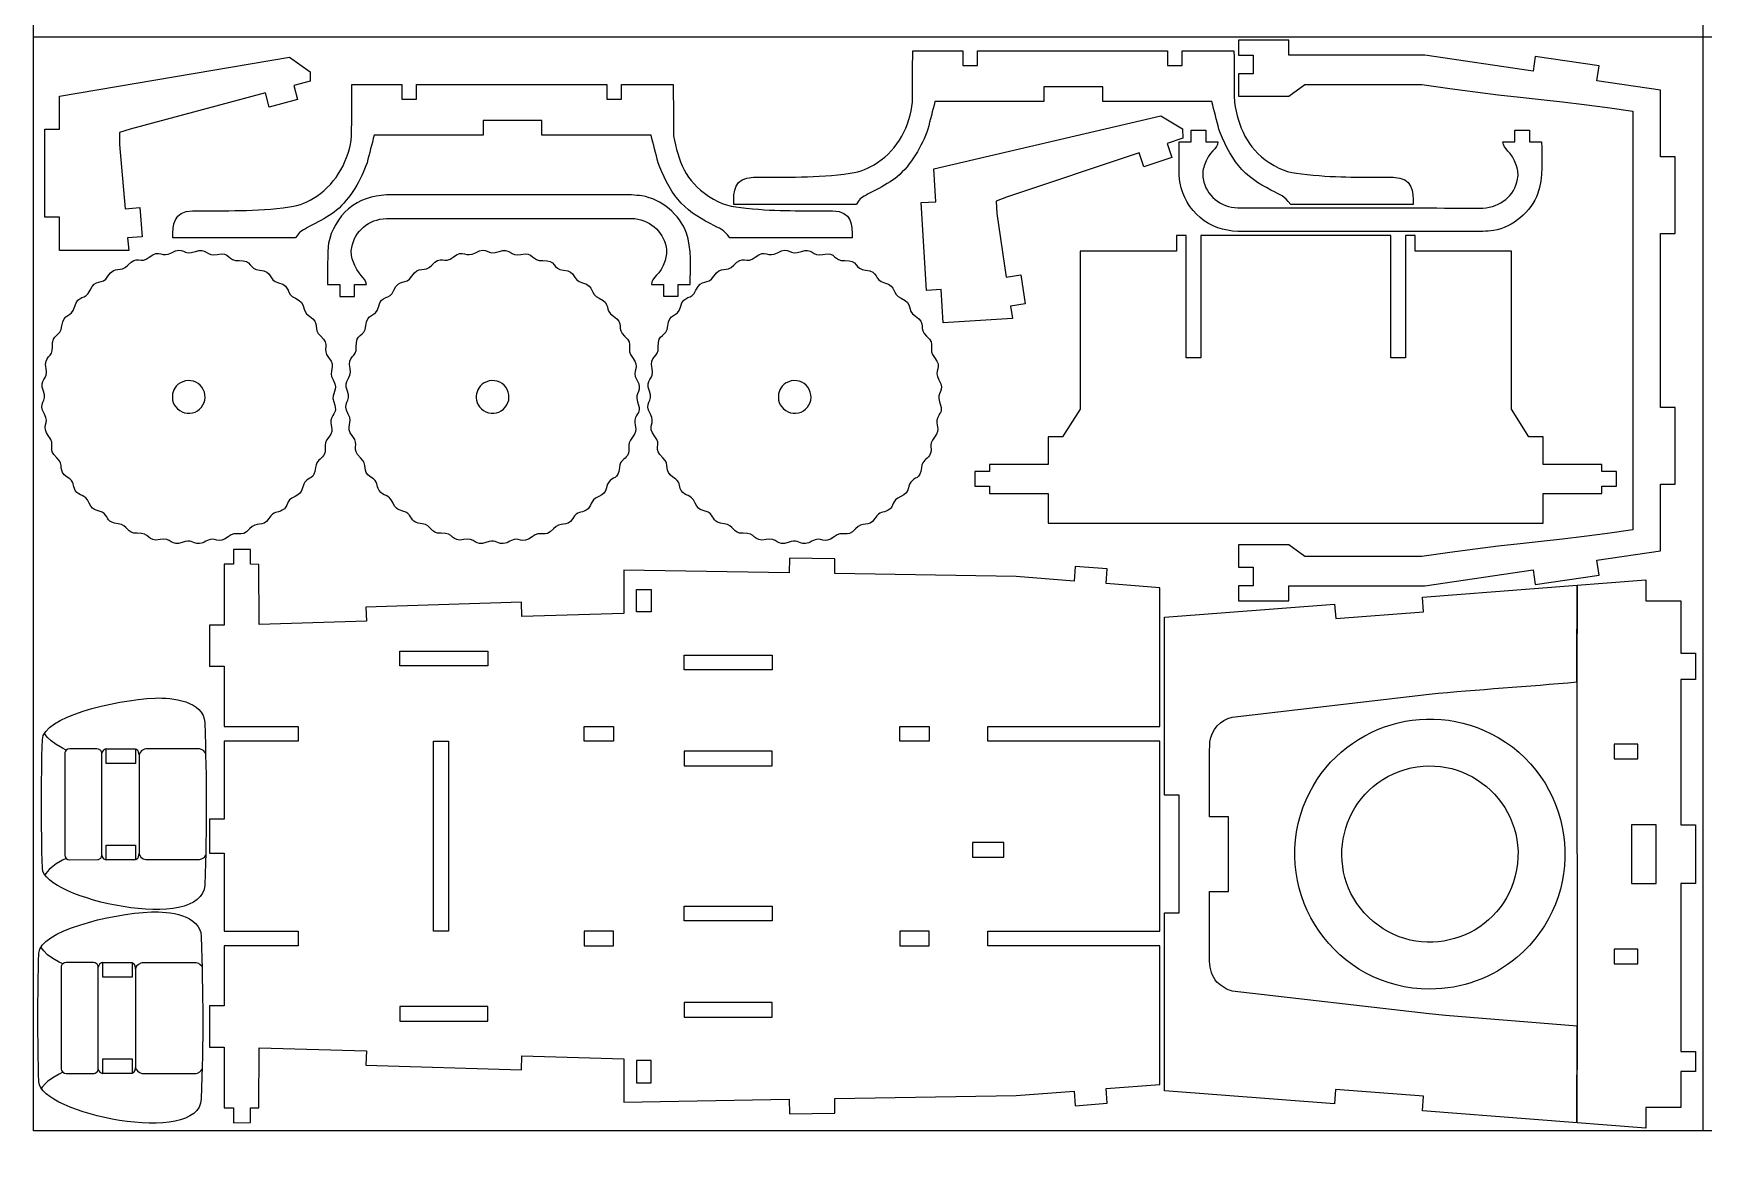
# Model space of a CAD drawing. Extents: x 19 to 601, y 5 to 578.
# Drawn here: x 19.5 to 309.5, y 5.4 to 198.9 of the extents above; entities that cross this region are included whole.
import ezdxf

# ---------------------------------------------------------------- set-up
doc = ezdxf.new("R2010")
doc.units = 0
doc.layers.get('0').update_dxf_attribs({"linetype": 'CONTINUOUS'})

msp = doc.modelspace()

# ---------------------------------------------------------------- linework, layer by layer
at = {"color": 175}
for p, q in [((19.466187, 8.307914), (19.466187, 578.307914)), ((309.466187, 8.307914), (309.466187, 578.307914)), ((19.466187, 198.307914), (599.466187, 198.307914)), ((599.466187, 8.307914), (19.466187, 8.307914))]:
    msp.add_line(p, q, dxfattribs=at)
at = {"color": 3}
for p, q in [((237.501487, 197.713714), (228.768787, 197.715514)), ((228.768787, 197.715514), (228.768787, 195.141914)), ((237.501487, 195.141914), (237.501487, 197.713714)), ((23.991697, 188.025817), (63.945797, 194.754717)), ((63.945797, 194.754717), (67.510897, 192.235617)), ((228.768787, 195.141914), (231.318887, 195.141914)), ((231.318887, 195.141914), (231.318587, 191.858114)), ((260.983687, 195.141914), (237.501487, 195.141914)), ((261.142087, 195.140114), (260.983687, 195.141914)), ((279.911487, 192.335014), (261.142087, 195.140114)), ((280.295787, 194.905914), (279.911487, 192.335014)), ((291.389687, 193.247914), (280.295787, 194.905914)), ((67.510897, 192.235617), (67.510897, 190.641117)), ((231.318587, 191.858114), (228.768787, 191.858214)), ((228.768787, 191.858214), (228.768787, 187.981714)), ((291.005387, 190.677014), (291.389687, 193.247914)), ((59.768597, 188.566517), (36.296397, 182.277317)), ((60.428397, 186.103517), (59.768597, 188.566517)), ((67.510897, 190.641117), (64.694797, 189.886517)), ((64.694797, 189.886517), (65.354597, 187.423517)), ((237.501487, 187.981714), (240.255087, 190.021714)), ((240.255087, 190.021714), (260.603587, 190.021714)), ((260.603587, 190.021714), (265.457587, 189.324914)), ((265.457587, 189.324914), (269.839287, 188.749114)), ((269.839287, 188.749114), (273.867087, 188.262014)), ((302.020987, 189.030714), (291.005387, 190.677014)), ((302.020987, 177.464414), (302.020987, 189.030714)), ((23.991697, 182.272017), (23.991697, 188.025817)), ((65.354597, 187.423517), (60.428397, 186.103517)), ((228.768787, 187.981714), (237.501487, 187.981714)), ((273.867087, 188.262014), (277.659187, 187.831114)), ((277.659187, 187.831114), (281.333987, 187.423914)), ((281.333987, 187.423914), (285.009787, 187.008014)), ((285.009787, 187.008014), (288.804987, 186.550914)), ((288.804987, 186.550914), (292.837987, 186.020214)), ((292.837987, 186.020214), (297.226987, 185.383514)), ((175.830887, 175.413314), (215.292287, 184.599714)), ((215.292287, 184.599714), (219.006287, 182.305914)), ((21.441697, 166.972017), (21.441697, 182.272017)), ((21.441697, 182.272017), (23.991697, 182.272017)), ((34.437497, 181.703217), (34.416097, 179.591817)), ((36.296397, 182.277317), (34.437497, 181.703217)), ((219.104887, 180.714414), (216.340787, 179.787114)), ((219.006287, 182.305914), (219.104887, 180.714414)), ((34.416097, 179.591817), (35.389997, 168.459817)), ((211.505687, 178.165114), (188.467287, 170.436614)), ((212.316487, 175.747614), (211.505687, 178.165114)), ((217.151687, 177.369614), (212.316487, 175.747614)), ((216.340787, 179.787114), (217.151687, 177.369614)), ((304.570987, 177.464414), (302.020987, 177.464414)), ((304.570987, 164.147014), (304.570987, 177.464414)), ((176.186587, 169.670514), (175.830887, 175.413314)), ((35.389997, 168.459817), (37.930397, 168.682117)), ((37.930397, 168.682117), (38.374897, 163.601617)), ((173.641487, 169.512914), (176.186587, 169.670514)), ((174.587487, 154.242214), (173.641487, 169.512914)), ((188.467287, 170.436614), (186.647587, 169.748714)), ((186.647587, 169.748714), (186.756687, 167.640014)), ((23.991697, 166.972017), (21.441697, 166.972017)), ((23.991697, 161.218117), (23.991697, 166.972017)), ((186.756687, 167.640014), (188.416987, 156.589514)), ((38.374897, 163.601617), (35.834497, 163.379317)), ((35.834497, 163.379317), (36.023597, 161.218117)), ((219.638487, 163.818914), (217.969887, 163.818914)), ((217.969887, 163.818914), (217.969887, 161.107714)), ((219.638487, 142.553214), (219.638487, 163.818914)), ((255.210587, 163.818914), (222.188487, 163.818914)), ((222.188487, 163.818914), (222.188487, 142.553214)), ((255.210587, 142.553214), (255.210587, 163.818914)), ((259.429087, 163.818914), (257.760587, 163.818914)), ((257.760587, 163.818914), (257.760587, 142.553214)), ((259.429087, 161.107714), (259.429087, 163.818914)), ((302.020987, 164.147014), (304.570987, 164.147014)), ((302.020987, 133.929014), (302.020987, 164.147014)), ((36.023597, 161.218117), (23.991697, 161.218117)), ((217.969887, 161.107714), (201.236687, 161.107714)), ((201.236687, 161.107714), (201.236887, 133.626014)), ((276.162287, 161.107714), (259.429087, 161.107714)), ((276.162087, 133.626014), (276.162287, 161.107714)), ((188.416987, 156.589514), (190.938687, 156.968514)), ((190.938687, 156.968514), (191.696487, 151.925214)), ((177.132587, 154.399814), (174.587487, 154.242214)), ((177.488387, 148.656914), (177.132587, 154.399814)), ((191.696487, 151.925214), (189.174787, 151.546214)), ((189.174787, 151.546214), (189.497187, 149.400914)), ((189.497187, 149.400914), (177.488387, 148.656914)), ((222.188487, 142.553214), (219.638487, 142.553214)), ((257.760587, 142.553214), (255.210587, 142.553214)), ((201.236887, 133.626014), (198.193687, 128.834614)), ((279.205187, 128.834614), (276.162087, 133.626014)), ((304.570987, 133.929014), (302.020987, 133.929014)), ((304.570987, 120.611614), (304.570987, 133.929014)), ((198.193687, 128.834614), (195.727287, 128.834614)), ((195.727287, 128.834614), (195.727287, 124.043114)), ((281.671687, 128.834614), (279.205187, 128.834614)), ((281.671687, 124.043114), (281.671687, 128.834614)), ((185.527287, 122.801214), (182.977287, 122.801214)), ((182.977287, 122.801214), (182.977287, 120.251214)), ((195.727287, 124.043114), (185.527287, 124.043114)), ((185.527287, 124.043114), (185.527287, 122.801214)), ((291.871687, 124.043114), (281.671687, 124.043114)), ((291.871687, 122.801214), (291.871687, 124.043114)), ((294.421687, 122.801214), (291.871687, 122.801214)), ((294.421687, 120.251214), (294.421687, 122.801214)), ((182.977287, 120.251214), (185.527287, 120.251214)), ((185.527287, 120.251214), (185.527287, 118.993814)), ((185.527287, 118.993814), (195.727287, 118.993814)), ((195.727287, 118.993814), (195.727287, 113.836814)), ((281.671687, 113.836814), (281.671687, 118.993814)), ((281.671687, 118.993814), (291.871687, 118.993814)), ((291.871687, 118.993814), (291.871687, 120.251214)), ((291.871687, 120.251214), (294.421687, 120.251214)), ((302.020987, 109.045314), (302.020987, 120.611614)), ((302.020987, 120.611614), (304.570987, 120.611614)), ((195.727287, 113.836814), (281.671687, 113.836814)), ((277.659187, 110.244914), (273.867087, 109.814014)), ((281.333987, 110.652114), (277.659187, 110.244914)), ((285.009787, 111.068014), (281.333987, 110.652114)), ((288.805087, 111.525114), (285.009787, 111.068014)), ((292.837987, 112.055714), (288.805087, 111.525114)), ((297.226987, 112.692414), (292.837987, 112.055714)), ((57.187387, 109.248114), (54.229487, 109.276414)), ((54.229487, 109.276414), (54.229487, 106.698214)), ((57.162987, 106.698214), (57.187387, 109.248114)), ((150.762987, 107.748614), (150.721387, 105.198914)), ((158.666987, 107.620014), (150.762987, 107.748614)), ((158.625487, 105.070214), (158.666987, 107.620014)), ((237.501487, 110.094314), (228.768787, 110.094314)), ((228.768787, 110.094314), (228.768787, 106.217814)), ((240.255087, 108.054314), (237.501487, 110.094314)), ((260.603587, 108.054314), (240.255087, 108.054314)), ((265.457587, 108.751114), (260.603587, 108.054314)), ((269.839287, 109.326814), (265.457587, 108.751114)), ((273.867087, 109.814014), (269.839287, 109.326814)), ((291.005487, 107.399014), (302.020987, 109.045314)), ((291.389687, 104.828014), (291.005487, 107.399014)), ((52.590887, 106.698214), (52.587687, 96.120614)), ((54.229487, 106.698214), (52.590887, 106.698214)), ((58.630287, 106.684214), (57.162987, 106.698214)), ((58.682687, 96.240414), (58.630287, 106.684214)), ((150.721387, 105.198914), (122.034587, 105.666114)), ((122.034587, 105.666114), (122.034587, 98.159814)), ((190.156987, 104.556914), (158.625487, 105.070214)), ((200.210587, 103.776614), (190.156987, 104.556914)), ((200.407887, 106.318914), (200.210587, 103.776614)), ((205.947287, 105.889014), (200.407887, 106.318914)), ((205.749987, 103.346814), (205.947287, 105.889014)), ((228.768787, 106.217814), (231.318587, 106.217914)), ((231.318587, 106.217914), (231.318887, 102.934114)), ((261.142087, 102.935914), (279.911587, 105.741014)), ((279.911587, 105.741014), (280.295787, 103.170114)), ((280.295787, 103.170114), (291.389687, 104.828014)), ((215.069487, 102.623314), (205.749987, 103.346814)), ((215.069487, 78.529814), (215.069487, 102.623314)), ((231.318887, 102.934114), (228.768787, 102.934114)), ((228.768787, 102.934114), (228.768787, 100.360414)), ((237.501487, 100.362314), (237.501487, 102.934114)), ((237.501487, 102.934114), (260.983687, 102.934114)), ((260.690787, 100.955914), (299.506287, 103.965914)), ((260.983687, 102.934114), (261.142087, 102.935914)), ((299.506287, 103.965914), (299.505287, 100.337414)), ((104.239787, 100.092014), (77.226387, 99.245714)), ((77.226387, 99.245714), (77.314787, 96.804914)), ((104.319587, 97.623114), (104.239787, 100.092014)), ((215.913387, 97.483214), (245.436587, 99.772714)), ((228.768787, 100.360414), (237.501487, 100.362314)), ((245.436587, 99.772714), (245.633787, 97.256414)), ((260.886987, 98.451614), (260.690787, 100.955914)), ((299.505287, 100.337414), (305.552687, 100.337014)), ((305.552687, 100.337014), (305.552087, 91.243514)), ((52.587687, 96.120614), (50.037687, 96.120614)), ((50.037687, 96.120614), (50.037687, 88.980614)), ((77.314787, 96.804914), (58.682687, 96.240414)), ((122.034587, 98.159814), (104.319587, 97.623114)), ((215.905087, 66.589314), (215.913387, 97.483214)), ((245.633787, 97.256414), (260.886987, 98.451614)), ((305.552087, 91.243514), (308.102087, 91.243214)), ((308.102087, 91.243214), (308.101787, 86.653214)), ((50.037687, 88.980614), (52.587687, 88.980614)), ((52.587687, 88.980614), (52.587687, 78.529814)), ((227.666387, 80.152114), (261.845987, 84.124514)), ((287.540887, 86.260514), (287.549587, 26.467114)), ((305.551787, 86.653414), (305.550187, 61.465714)), ((308.101787, 86.653214), (305.551787, 86.653414)), ((52.587687, 78.529814), (65.427087, 78.529814)), ((65.427087, 78.529814), (65.427087, 75.979814)), ((185.215487, 75.979814), (185.215487, 78.529814)), ((185.215487, 78.529814), (215.069487, 78.529814)), ((65.427087, 75.979814), (52.587687, 75.979814)), ((52.587687, 75.979814), (52.587687, 62.427514)), ((215.069487, 75.979814), (185.215487, 75.979814)), ((215.069487, 42.978714), (215.069487, 75.979814)), ((218.455087, 66.588614), (215.905087, 66.589314)), ((218.453887, 46.153914), (218.455087, 66.588614)), ((52.587687, 62.427514), (50.037687, 62.427514)), ((50.037687, 62.427514), (50.037687, 56.531014)), ((226.991087, 62.832214), (223.735887, 62.831714)), ((226.992987, 49.878014), (226.991087, 62.832214)), ((305.550187, 61.465714), (308.100187, 61.465514)), ((308.100187, 61.465514), (308.099587, 51.265714)), ((50.037687, 56.531014), (52.587687, 56.531014)), ((52.587687, 56.531014), (52.587687, 42.978714)), ((223.737687, 49.877614), (226.992987, 49.878014)), ((223.739387, 37.694614), (223.737687, 49.877614)), ((305.549587, 51.265914), (305.547787, 22.088014)), ((308.099587, 51.265714), (305.549587, 51.265914)), ((215.903887, 46.153514), (218.453887, 46.153914)), ((215.908187, 15.259814), (215.903887, 46.153514)), ((52.587687, 42.978714), (65.427087, 42.978714)), ((65.427087, 42.978714), (65.427087, 40.428714)), ((185.215487, 40.428714), (185.215487, 42.978714)), ((185.215487, 42.978714), (215.069487, 42.978714)), ((65.427087, 40.428714), (52.587687, 40.428714)), ((52.587687, 40.428714), (52.587687, 29.977914)), ((215.069487, 40.428714), (185.215487, 40.428714)), ((215.069487, 16.335514), (215.069487, 40.428714)), ((261.853987, 28.596014), (227.673287, 32.558514)), ((52.587687, 29.977914), (50.037687, 29.977914)), ((50.037687, 29.977914), (50.037687, 22.838014)), ((264.709087, 28.322114), (261.853987, 28.596014)), ((287.549587, 26.467114), (264.709087, 28.322114)), ((287.532487, 9.695914), (287.549587, 26.467114)), ((50.037687, 22.838014), (52.587687, 22.838014)), ((52.587687, 22.838014), (52.590887, 12.260314)), ((58.630287, 12.274414), (58.682687, 22.718114)), ((58.682687, 22.718114), (77.314787, 22.153614)), ((77.314787, 22.153614), (77.226387, 19.712914)), ((104.239787, 18.866514), (104.319587, 21.335514)), ((104.319587, 21.335514), (122.034587, 20.798814)), ((122.034587, 20.798814), (122.034587, 13.292614)), ((305.547787, 22.088014), (308.097787, 22.087914)), ((308.097787, 22.087914), (308.097587, 18.584414)), ((77.226387, 19.712914), (104.239787, 18.866514)), ((305.547587, 18.584714), (305.547187, 12.324714)), ((308.097587, 18.584414), (305.547587, 18.584714)), ((190.156987, 14.401914), (200.210587, 15.182214)), ((200.210587, 15.182214), (200.407887, 12.640014)), ((205.749987, 15.612114), (215.069487, 16.335514)), ((205.947287, 13.069814), (205.749987, 15.612114)), ((245.431187, 12.966414), (215.908187, 15.259814)), ((245.628687, 15.482714), (245.431187, 12.966414)), ((260.881687, 14.285714), (245.628687, 15.482714)), ((52.590887, 12.260314), (54.229487, 12.260314)), ((54.229487, 12.260314), (54.229487, 9.682114)), ((57.162987, 12.260314), (58.630287, 12.274414)), ((57.187387, 9.710414), (57.162987, 12.260314)), ((122.034587, 13.292614), (150.721387, 13.759714)), ((150.721387, 13.759714), (150.762987, 11.210114)), ((158.625487, 13.888414), (190.156987, 14.401914)), ((158.666987, 11.338814), (158.625487, 13.888414)), ((200.407887, 12.640014), (205.947287, 13.069814)), ((260.685187, 11.781414), (260.881687, 14.285714)), ((299.500287, 8.766414), (260.685187, 11.781414)), ((305.547187, 12.324714), (299.499787, 12.325114)), ((299.499787, 12.325114), (299.500287, 8.766414)), ((54.229487, 9.682114), (57.187387, 9.710414)), ((150.762987, 11.210114), (158.666987, 11.338814))]:
    msp.add_line(p, q, dxfattribs=at)
at = {"color": 7}
for p, q in [((124.215087, 98.449814), (124.215087, 102.326314)), ((124.215087, 102.326314), (126.764687, 102.326314)), ((126.764687, 102.326314), (126.764687, 98.449814)), ((126.764687, 98.449814), (124.215087, 98.449814)), ((83.102087, 89.068314), (83.102087, 91.618314)), ((83.102087, 91.618314), (98.401987, 91.618314)), ((98.401987, 91.618314), (98.401987, 89.068314)), ((132.462887, 88.379014), (132.462887, 90.929014)), ((132.462887, 90.929014), (147.762887, 90.929014)), ((147.762887, 90.929014), (147.762887, 88.379014)), ((98.401987, 89.068314), (83.102087, 89.068314)), ((147.762887, 88.379014), (132.462887, 88.379014)), ((115.121287, 75.979814), (115.121287, 78.529814)), ((115.121287, 78.529814), (120.221287, 78.529814)), ((120.221287, 78.529814), (120.221287, 75.979814)), ((169.915587, 78.529814), (175.015487, 78.529814)), ((169.915587, 75.979814), (169.915587, 78.529814)), ((175.015487, 78.529814), (175.015487, 75.979814)), ((88.976887, 42.971214), (88.976887, 75.987314)), ((88.976887, 75.987314), (91.526887, 75.987314)), ((91.526887, 75.987314), (91.526887, 42.971214)), ((120.221287, 75.979814), (115.121287, 75.979814)), ((175.015487, 75.979814), (169.915587, 75.979814)), ((294.003887, 75.426814), (294.003687, 72.876414)), ((298.083687, 75.426614), (294.003887, 75.426814)), ((298.083487, 72.876314), (298.083687, 75.426614)), ((36.937587, 74.637714), (37.223587, 74.637714)), ((37.223587, 74.637714), (37.223587, 72.087714)), ((147.762887, 74.221114), (132.462887, 74.221114)), ((132.462887, 74.221114), (132.462887, 71.671114)), ((147.762887, 71.671114), (147.762887, 74.221114)), ((294.003687, 72.876414), (298.083487, 72.876314)), ((132.462887, 71.671114), (147.762887, 71.671114)), ((297.003887, 61.466214), (297.003287, 51.266414)), ((301.318987, 61.466014), (297.003887, 61.466214)), ((301.318387, 51.266214), (301.318987, 61.466014)), ((188.012487, 58.371014), (182.555487, 58.371014)), ((182.555487, 58.371014), (182.555487, 55.821114)), ((188.012487, 55.821114), (188.012487, 58.371014)), ((37.223587, 55.379814), (32.123587, 55.379814)), ((37.223587, 57.929814), (37.223587, 55.379814)), ((182.555487, 55.821114), (188.012487, 55.821114)), ((297.003287, 51.266414), (301.318387, 51.266214)), ((132.462887, 44.737414), (132.462887, 47.287414)), ((132.462887, 47.287414), (147.762887, 47.287414)), ((147.762887, 47.287414), (147.762887, 44.737414)), ((147.762887, 44.737414), (132.462887, 44.737414)), ((91.526887, 42.971214), (88.976887, 42.971214)), ((120.221287, 42.978714), (115.121287, 42.978714)), ((115.121287, 42.978714), (115.121287, 40.428714)), ((120.221287, 40.428714), (120.221287, 42.978714)), ((175.015487, 42.978714), (169.915587, 42.978714)), ((169.915587, 42.978714), (169.915587, 40.428714)), ((175.015487, 40.428714), (175.015487, 42.978714)), ((115.121287, 40.428714), (120.221287, 40.428714)), ((169.915587, 40.428714), (175.015487, 40.428714)), ((294.003887, 39.847314), (294.003687, 37.296914)), ((298.083687, 39.847114), (294.003887, 39.847314)), ((298.083487, 37.296814), (298.083687, 39.847114)), ((36.325387, 37.500114), (36.611387, 37.500114)), ((36.611387, 37.500114), (36.611387, 34.950114)), ((294.003687, 37.296914), (298.083487, 37.296814)), ((83.102087, 29.890314), (83.102087, 27.340314)), ((98.401987, 29.890314), (83.102087, 29.890314)), ((98.401987, 27.340314), (98.401987, 29.890314)), ((147.762887, 30.579614), (132.462887, 30.579614)), ((132.462887, 30.579614), (132.462887, 28.029614)), ((147.762887, 28.029614), (147.762887, 30.579614)), ((83.102087, 27.340314), (98.401987, 27.340314)), ((132.462887, 28.029614), (147.762887, 28.029614)), ((36.611387, 20.792214), (36.611387, 18.242214)), ((126.764687, 20.510114), (124.215087, 20.510114)), ((124.215087, 20.510114), (124.215087, 16.633614)), ((126.764687, 16.633614), (126.764687, 20.510114)), ((36.611387, 18.242214), (31.511387, 18.242214)), ((124.215087, 16.633614), (126.764687, 16.633614))]:
    msp.add_line(p, q, dxfattribs=at)
at = {"color": 1}
for p, q in [((287.549687, 103.031714), (287.532387, 86.260514)), ((21.862687, 76.678614), (21.453587, 77.256014)), ((22.543287, 76.020414), (21.862687, 76.678614)), ((23.438087, 75.375214), (22.543287, 76.020414)), ((24.547087, 74.742914), (23.438087, 75.375214)), ((25.181787, 74.431714), (24.547087, 74.742914)), ((24.922087, 74.009414), (24.908187, 56.145214)), ((25.025687, 74.257814), (24.922087, 74.009414)), ((25.181787, 74.431714), (25.025687, 74.257814)), ((25.467387, 74.589614), (25.181787, 74.431714)), ((25.765887, 74.637714), (25.467387, 74.589614)), ((30.493887, 74.637714), (25.765887, 74.637714)), ((30.792387, 74.589614), (30.493887, 74.637714)), ((31.149287, 74.364714), (30.792387, 74.589614)), ((31.337787, 74.009414), (31.149287, 74.364714)), ((31.351687, 73.872314), (31.337787, 74.009414)), ((31.365587, 74.009414), (31.351687, 73.872314)), ((31.351687, 56.145214), (31.351687, 73.872314)), ((31.554087, 74.364714), (31.365587, 74.009414)), ((31.910987, 74.589614), (31.554087, 74.364714)), ((32.123587, 74.637714), (31.910987, 74.589614)), ((37.592887, 74.364714), (37.236087, 74.589614)), ((37.741387, 74.138614), (37.592887, 74.364714)), ((37.818487, 73.585514), (37.741387, 74.138614)), ((37.992187, 74.001514), (37.818487, 73.585514)), ((37.818487, 73.585514), (37.818487, 56.431914)), ((38.307687, 74.335314), (37.992187, 74.001514)), ((38.731887, 74.557214), (38.307687, 74.335314)), ((38.974487, 74.616914), (38.731887, 74.557214)), ((48.329787, 74.616914), (38.974487, 74.616914)), ((48.795987, 74.462014), (48.329787, 74.616914)), ((48.996587, 74.335314), (48.795987, 74.462014)), ((49.312087, 74.001514), (48.996587, 74.335314)), ((49.418687, 73.802014), (49.312087, 74.001514)), ((24.547087, 55.274514), (23.438087, 54.642214)), ((25.181787, 55.585814), (24.547087, 55.274514)), ((24.908187, 56.145214), (24.962087, 55.878814)), ((24.962087, 55.878814), (25.181787, 55.585814)), ((25.181787, 55.585814), (25.467387, 55.427814)), ((25.467387, 55.427814), (25.765887, 55.379814)), ((25.765887, 55.379814), (30.647587, 55.392114)), ((30.647587, 55.392114), (30.792387, 55.427814)), ((30.792387, 55.427814), (31.149287, 55.652714)), ((31.149287, 55.652714), (31.297787, 55.878814)), ((31.297787, 55.878814), (31.351687, 56.145214)), ((31.351687, 56.145214), (31.405587, 55.878814)), ((31.405587, 55.878814), (31.657587, 55.560314)), ((31.657587, 55.560314), (32.123587, 55.379814)), ((37.236087, 55.427814), (37.592887, 55.652714)), ((37.592887, 55.652714), (37.741387, 55.878814)), ((37.741387, 55.878814), (37.818487, 56.431914)), ((37.818487, 56.431914), (37.885487, 56.215514)), ((37.885487, 56.215514), (38.134187, 55.836914)), ((38.134187, 55.836914), (38.508287, 55.555414)), ((38.508287, 55.555414), (38.974487, 55.400514)), ((38.974487, 55.400514), (48.329787, 55.400514)), ((48.329787, 55.400514), (48.572387, 55.460314)), ((48.572387, 55.460314), (48.996587, 55.682214)), ((48.996587, 55.682214), (49.169987, 55.836914)), ((49.169987, 55.836914), (49.418687, 56.215514)), ((21.602687, 53.004814), (21.490387, 52.821514)), ((22.176187, 53.669514), (21.602687, 53.004814)), ((22.543287, 53.997014), (22.176187, 53.669514)), ((23.438087, 54.642214), (22.543287, 53.997014)), ((21.250487, 39.541014), (20.841387, 40.118414)), ((21.931087, 38.882814), (21.250487, 39.541014)), ((22.825887, 38.237614), (21.931087, 38.882814)), ((23.934887, 37.605314), (22.825887, 38.237614)), ((24.569587, 37.294114), (23.934887, 37.605314)), ((24.309887, 36.871814), (24.295987, 19.007614)), ((24.413487, 37.120214), (24.309887, 36.871814)), ((24.569587, 37.294114), (24.413487, 37.120214)), ((24.855187, 37.452014), (24.569587, 37.294114)), ((25.153687, 37.500114), (24.855187, 37.452014)), ((29.881687, 37.500114), (25.153687, 37.500114)), ((30.180187, 37.452014), (29.881687, 37.500114)), ((30.537087, 37.227114), (30.180187, 37.452014)), ((30.725587, 36.871814), (30.537087, 37.227114)), ((30.739487, 36.734714), (30.725587, 36.871814)), ((30.753387, 36.871814), (30.739487, 36.734714)), ((30.739487, 19.007614), (30.739487, 36.734714)), ((30.941887, 37.227114), (30.753387, 36.871814)), ((31.298787, 37.452014), (30.941887, 37.227114)), ((31.511387, 37.500114), (31.298787, 37.452014)), ((36.980687, 37.227114), (36.623887, 37.452014)), ((37.129187, 37.001014), (36.980687, 37.227114)), ((37.206287, 36.447914), (37.129187, 37.001014)), ((37.379987, 36.863914), (37.206287, 36.447914)), ((37.206287, 36.447914), (37.206287, 19.294314)), ((37.695487, 37.197714), (37.379987, 36.863914)), ((38.119687, 37.419614), (37.695487, 37.197714)), ((38.362287, 37.479314), (38.119687, 37.419614)), ((47.717587, 37.479314), (38.362287, 37.479314)), ((48.183787, 37.324414), (47.717587, 37.479314)), ((48.384387, 37.197714), (48.183787, 37.324414)), ((48.699887, 36.863914), (48.384387, 37.197714)), ((48.806487, 36.664414), (48.699887, 36.863914)), ((22.825887, 17.504614), (21.931087, 16.859414)), ((23.934887, 18.136914), (22.825887, 17.504614)), ((24.569587, 18.448214), (23.934887, 18.136914)), ((24.295987, 19.007614), (24.349887, 18.741214)), ((24.349887, 18.741214), (24.569587, 18.448214)), ((24.569587, 18.448214), (24.855187, 18.290214)), ((24.855187, 18.290214), (25.153687, 18.242214)), ((25.153687, 18.242214), (30.035387, 18.254514)), ((30.035387, 18.254514), (30.180187, 18.290214)), ((30.180187, 18.290214), (30.537087, 18.515114)), ((30.537087, 18.515114), (30.685587, 18.741214)), ((30.685587, 18.741214), (30.739487, 19.007614)), ((30.739487, 19.007614), (30.793387, 18.741214)), ((30.793387, 18.741214), (31.045387, 18.422714)), ((31.045387, 18.422714), (31.511387, 18.242214)), ((36.623887, 18.290214), (36.980687, 18.515114)), ((36.980687, 18.515114), (37.129187, 18.741214)), ((37.129187, 18.741214), (37.206287, 19.294314)), ((37.206287, 19.294314), (37.273287, 19.077914)), ((37.273287, 19.077914), (37.521987, 18.699314)), ((37.521987, 18.699314), (37.896087, 18.417814)), ((37.896087, 18.417814), (38.362287, 18.262914)), ((38.362287, 18.262914), (47.717587, 18.262914)), ((47.717587, 18.262914), (47.960187, 18.322714)), ((47.960187, 18.322714), (48.384387, 18.544614)), ((48.384387, 18.544614), (48.557787, 18.699314)), ((48.557787, 18.699314), (48.806487, 19.077914)), ((20.990487, 15.867214), (20.878187, 15.683914)), ((21.563987, 16.531914), (20.990487, 15.867214)), ((21.931087, 16.859414), (21.563987, 16.531914))]:
    msp.add_line(p, q, dxfattribs=at)
at = {"color": 3}
for points in [[(172.118287, 186.969614), (172.138587, 189.944414), (172.158887, 192.919214), (172.179187, 195.894014)], [(172.179187, 195.894014), (175.071287, 195.894014), (177.963387, 195.894014), (180.855487, 195.894014)], [(180.855487, 195.894014), (180.855487, 195.044014), (180.855487, 194.194014), (180.855487, 193.344014)], [(183.405487, 193.344014), (183.405487, 194.194014), (183.405487, 195.044014), (183.405487, 195.894014)], [(183.405487, 195.894014), (194.415287, 195.894014), (205.425187, 195.894014), (216.434987, 195.894014)], [(216.434987, 195.894014), (216.434987, 195.044014), (216.434987, 194.194014), (216.434987, 193.344014)], [(218.984987, 193.344014), (218.984987, 194.194014), (218.984987, 195.044014), (218.984987, 195.894014)], [(218.984987, 195.894014), (221.980587, 195.894014), (224.976087, 195.894014), (227.971687, 195.894014)], [(227.971687, 195.894014), (227.991987, 192.919214), (228.012287, 189.944414), (228.032587, 186.969614)], [(180.855487, 193.344014), (181.705487, 193.344014), (182.555487, 193.344014), (183.405487, 193.344014)], [(216.434987, 193.344014), (217.284987, 193.344014), (218.134987, 193.344014), (218.984987, 193.344014)], [(74.730787, 181.133614), (74.751087, 184.108414), (74.771387, 187.083214), (74.791687, 190.058014)], [(74.791687, 190.058014), (77.683787, 190.058014), (80.575887, 190.058014), (83.467987, 190.058014)], [(83.467987, 190.058014), (83.467987, 189.208014), (83.467987, 188.358014), (83.467987, 187.508014)], [(86.017987, 187.508014), (86.017987, 188.358014), (86.017987, 189.208014), (86.017987, 190.058014)], [(86.017987, 190.058014), (97.027787, 190.058014), (108.037687, 190.058014), (119.047487, 190.058014)], [(119.047487, 190.058014), (119.047487, 189.208014), (119.047487, 188.358014), (119.047487, 187.508014)], [(121.597487, 187.508014), (121.597487, 188.358014), (121.597487, 189.208014), (121.597487, 190.058014)], [(121.597487, 190.058014), (124.593087, 190.058014), (127.588587, 190.058014), (130.584187, 190.058014)], [(130.584187, 190.058014), (130.604487, 187.083214), (130.624787, 184.108414), (130.645087, 181.133614)], [(205.175487, 189.614214), (201.775487, 189.614214), (198.375487, 189.614214), (194.975487, 189.614214)], [(194.975487, 189.614214), (194.975487, 188.764214), (194.975487, 187.914214), (194.975487, 187.064214)], [(205.175487, 187.064214), (205.175487, 187.914214), (205.175487, 188.764214), (205.175487, 189.614214)], [(83.467987, 187.508014), (84.317987, 187.508014), (85.167987, 187.508014), (86.017987, 187.508014)], [(119.047487, 187.508014), (119.897487, 187.508014), (120.747487, 187.508014), (121.597487, 187.508014)], [(166.065287, 176.474314), (169.546487, 178.797614), (171.757587, 182.883914), (172.118287, 186.969614)], [(176.029287, 187.064214), (175.618887, 185.468914), (175.208487, 183.873614), (174.798087, 182.278314)], [(194.975487, 187.064214), (188.660087, 187.064214), (182.344687, 187.064214), (176.029287, 187.064214)], [(224.121587, 187.064214), (217.806187, 187.064214), (211.490887, 187.064214), (205.175487, 187.064214)], [(225.352787, 182.278314), (224.942587, 183.873614), (224.531987, 185.468914), (224.121587, 187.064214)], [(228.032587, 186.969614), (228.777187, 182.613714), (230.175387, 179.083914), (234.085787, 176.474314)], [(107.787987, 183.778214), (104.387987, 183.778214), (100.987987, 183.778214), (97.587987, 183.778214)], [(97.587987, 183.778214), (97.587987, 182.928214), (97.587987, 182.078214), (97.587987, 181.228214)], [(107.787987, 181.228214), (107.787987, 182.078214), (107.787987, 182.928214), (107.787987, 183.778214)], [(297.226987, 185.383514), (297.226987, 161.153114), (297.226987, 136.922814), (297.226987, 112.692414)], [(68.677787, 170.638314), (72.158987, 172.961614), (74.370087, 177.047914), (74.730787, 181.133614)], [(78.641787, 181.228214), (78.231387, 179.632914), (77.820987, 178.037614), (77.410587, 176.442314)], [(97.587987, 181.228214), (91.272587, 181.228214), (84.957187, 181.228214), (78.641787, 181.228214)], [(126.734087, 181.228214), (120.418687, 181.228214), (114.103387, 181.228214), (107.787987, 181.228214)], [(127.965287, 176.442314), (127.555087, 178.037614), (127.144487, 179.632914), (126.734087, 181.228214)], [(130.645087, 181.133614), (131.389687, 176.777714), (132.787887, 173.247914), (136.698287, 170.638314)], [(174.798087, 182.278314), (173.798087, 179.363914), (171.884387, 176.043314), (169.484887, 174.021114)], [(218.601148, 172.891909), (218.351748, 174.267309), (218.438248, 178.576509), (218.438848, 180.083009)], [(218.438848, 180.083009), (219.143148, 180.082709), (219.847448, 180.082409), (220.551848, 180.082109)], [(220.551848, 180.082109), (220.552148, 180.762109), (220.552348, 181.442109), (220.552648, 182.122109)], [(220.552648, 182.122109), (221.402648, 182.121809), (222.252648, 182.121509), (223.102648, 182.121309)], [(225.163048, 180.080409), (225.165448, 178.777009), (223.608448, 178.543809), (222.800548, 175.901409)], [(223.102648, 182.121309), (223.102348, 181.441209), (223.102148, 180.761109), (223.101848, 180.081109)], [(223.101848, 180.081109), (223.788948, 180.080909), (224.475948, 180.080709), (225.163048, 180.080409)], [(228.743687, 175.946514), (227.435487, 177.536214), (226.015687, 180.346814), (225.352787, 182.278314)], [(277.039848, 175.880909), (276.232948, 178.527609), (274.683048, 178.748809), (274.680548, 180.061609)], [(274.680548, 180.061609), (275.367648, 180.061409), (276.054848, 180.061009), (276.741948, 180.060809)], [(276.741948, 180.060809), (276.742148, 180.740909), (276.742448, 181.420809), (276.742648, 182.100809)], [(276.742648, 182.100809), (277.592648, 182.100509), (278.442648, 182.100209), (279.292648, 182.099809)], [(279.292648, 182.099809), (279.292448, 181.419809), (279.292148, 180.739909), (279.291848, 180.060009)], [(279.291848, 180.060009), (279.996248, 180.059609), (280.700548, 180.059309), (281.404848, 180.059109)], [(281.404848, 180.059109), (281.403848, 177.489509), (281.681448, 173.610909), (280.760648, 171.145909)], [(77.410587, 176.442314), (76.410587, 173.527914), (74.496887, 170.207314), (72.097387, 168.185114)], [(131.356187, 170.110514), (130.047987, 171.700214), (128.628187, 174.510814), (127.965287, 176.442314)], [(144.509787, 173.917614), (150.245987, 174.014014), (155.393687, 173.740514), (161.339487, 174.625314)], [(161.339487, 174.625314), (163.173387, 174.898214), (164.469187, 175.409114), (166.065287, 176.474314)], [(222.800548, 175.901409), (222.547148, 175.072409), (222.459448, 174.481809), (222.615748, 173.623609)], [(234.371987, 171.702414), (232.279287, 172.790314), (230.260187, 174.104114), (228.743687, 175.946514)], [(234.085787, 176.474314), (236.472687, 174.881314), (237.935887, 174.687614), (240.659487, 174.395714)], [(240.659487, 174.395714), (246.518287, 173.767714), (250.119587, 174.010414), (255.641087, 173.917614)], [(277.223048, 173.602909), (277.379848, 174.460809), (277.292648, 175.051909), (277.039848, 175.880909)], [(141.080787, 169.211814), (141.080787, 171.463414), (141.090787, 173.860114), (144.509787, 173.917614)], [(169.484887, 174.021114), (167.552087, 172.392214), (163.756887, 170.828314), (163.049287, 170.161514)], [(222.071748, 166.924309), (220.361548, 168.368209), (219.000448, 170.690109), (218.601148, 172.891909)], [(222.615748, 173.623609), (223.141048, 170.737909), (225.583948, 168.734509), (228.634648, 168.595309)], [(237.815587, 169.211814), (236.637487, 170.778914), (236.278387, 170.711314), (234.371987, 171.702414)], [(255.641087, 173.917614), (259.060087, 173.860114), (259.070087, 171.463414), (259.070087, 169.211814)], [(271.200648, 168.579109), (274.251348, 168.716209), (276.695848, 170.717809), (277.223048, 173.602909)], [(280.760648, 171.145909), (279.540148, 167.878309), (276.461148, 165.286509), (273.026348, 164.663509)], [(47.122287, 168.081614), (52.858487, 168.178014), (58.006187, 167.904514), (63.951987, 168.789314)], [(63.951987, 168.789314), (65.785887, 169.062214), (67.081687, 169.573114), (68.677787, 170.638314)], [(74.203322, 168.433889), (72.493122, 166.989989), (71.132022, 164.668089), (70.732722, 162.466289)], [(80.764522, 170.842889), (78.332422, 170.732289), (76.088722, 170.025689), (74.203322, 168.433889)], [(123.330622, 170.859089), (109.141922, 170.853689), (94.953222, 170.848289), (80.764522, 170.842889)], [(125.157922, 170.694689), (124.548822, 170.749489), (123.939722, 170.804289), (123.330622, 170.859089)], [(132.892222, 164.212289), (131.671722, 167.479889), (128.592722, 170.071689), (125.157922, 170.694689)], [(136.984487, 165.866414), (134.891787, 166.954314), (132.872687, 168.268114), (131.356187, 170.110514)], [(136.698287, 170.638314), (139.085187, 169.045314), (140.548387, 168.851614), (143.271987, 168.559714)], [(162.347087, 169.208214), (155.258187, 169.209414), (148.169487, 169.210614), (141.080787, 169.211814)], [(143.271987, 168.559714), (149.130787, 167.931714), (152.732087, 168.174414), (158.253587, 168.081614)], [(163.049287, 170.161514), (162.815387, 169.843714), (162.580987, 169.526014), (162.347087, 169.208214)], [(228.634648, 168.595309), (242.823248, 168.589909), (257.011948, 168.584509), (271.200648, 168.579109)], [(259.070087, 169.211814), (251.985187, 169.211814), (244.900387, 169.211814), (237.815587, 169.211814)], [(43.693287, 163.375814), (43.693287, 165.627414), (43.703287, 168.024114), (47.122287, 168.081614)], [(72.097387, 168.185114), (70.164587, 166.556214), (66.369387, 164.992314), (65.661787, 164.325514)], [(74.747322, 161.734589), (75.272622, 164.620289), (77.715522, 166.623689), (80.766222, 166.762889)], [(80.766222, 166.762889), (94.954822, 166.768289), (109.143522, 166.773689), (123.332222, 166.779089)], [(123.332222, 166.779089), (126.382922, 166.641989), (128.827422, 164.640389), (129.354622, 161.755289)], [(140.428087, 163.375814), (139.249987, 164.942914), (138.890887, 164.875314), (136.984487, 165.866414)], [(158.253587, 168.081614), (161.672587, 168.024114), (161.682587, 165.627414), (161.682587, 163.375814)], [(228.632948, 164.515309), (226.200848, 164.625909), (223.957148, 165.332509), (222.071748, 166.924309)], [(64.959587, 163.372214), (57.870687, 163.373414), (50.781987, 163.374614), (43.693287, 163.375814)], [(65.661787, 164.325514), (65.427887, 164.007714), (65.193487, 163.690014), (64.959587, 163.372214)], [(70.732722, 162.466289), (70.483322, 161.090889), (70.569822, 156.781689), (70.570422, 155.275189)], [(133.536422, 155.299089), (133.535422, 157.868689), (133.813022, 161.747289), (132.892222, 164.212289)], [(161.682587, 163.375814), (154.597687, 163.375814), (147.512887, 163.375814), (140.428087, 163.375814)], [(271.199048, 164.499109), (257.010348, 164.504509), (242.821648, 164.509909), (228.632948, 164.515309)], [(273.026348, 164.663509), (272.417248, 164.608709), (271.808148, 164.553909), (271.199048, 164.499109)], [(35.874887, 158.676414), (37.429587, 160.456914), (38.070287, 158.778914), (39.589587, 160.047814)], [(39.589587, 160.047814), (41.402887, 161.562314), (41.775087, 159.806014), (43.472187, 160.820614)], [(43.472187, 160.820614), (45.592387, 162.088214), (45.412687, 160.140614), (47.617287, 161.050414)], [(47.617287, 161.050414), (49.405687, 161.788514), (49.562387, 160.101714), (51.360887, 160.512414)], [(51.360887, 160.512414), (53.666287, 161.038914), (53.196587, 159.305014), (55.172487, 159.438514)], [(55.172487, 159.438514), (57.529787, 159.597814), (56.797787, 157.958414), (58.768087, 157.781514)], [(74.932122, 159.456789), (74.678722, 160.285789), (74.591022, 160.876389), (74.747322, 161.734589)], [(88.639887, 158.676414), (90.194587, 160.456914), (90.835287, 158.778914), (92.354487, 160.047814)], [(92.354487, 160.047814), (94.167787, 161.562314), (94.540087, 159.806014), (96.237087, 160.820614)], [(96.237087, 160.820614), (98.357387, 162.088214), (98.177587, 160.140614), (100.382287, 161.050414)], [(100.382287, 161.050414), (102.170587, 161.788514), (102.327287, 160.101714), (104.125787, 160.512414)], [(104.125787, 160.512414), (106.431287, 161.038914), (105.961587, 159.305014), (107.937487, 159.438514)], [(107.937487, 159.438514), (110.294787, 159.597814), (109.562787, 157.958414), (111.533087, 157.781514)], [(129.354622, 161.755289), (129.511422, 160.897389), (129.424222, 160.306289), (129.171422, 159.477289)], [(141.100887, 158.676414), (142.655587, 160.456914), (143.296287, 158.778914), (144.815487, 160.047814)], [(144.815487, 160.047814), (146.628787, 161.562314), (147.001087, 159.806014), (148.698087, 160.820614)], [(148.698087, 160.820614), (150.818287, 162.088214), (150.638587, 160.140614), (152.843187, 161.050414)], [(152.843187, 161.050414), (154.631587, 161.788514), (154.788287, 160.101714), (156.586787, 160.512414)], [(156.586787, 160.512414), (158.892187, 161.038914), (158.422487, 159.305014), (160.398387, 159.438514)], [(160.398387, 159.438514), (162.755687, 159.597814), (162.023687, 157.958414), (163.993987, 157.781514)], [(29.311787, 154.289414), (30.239387, 156.461714), (31.369587, 155.066614), (32.420587, 156.740814)], [(32.420587, 156.740814), (33.676987, 158.742514), (34.573887, 157.186514), (35.874887, 158.676414)], [(58.768087, 157.781514), (61.122187, 157.570114), (60.142987, 156.064614), (62.060487, 155.582514)], [(77.294622, 155.277789), (77.297022, 156.581189), (75.740022, 156.814389), (74.932122, 159.456789)], [(82.076787, 154.289414), (83.004287, 156.461714), (84.134587, 155.066614), (85.185487, 156.740814)], [(85.185487, 156.740814), (86.441987, 158.742514), (87.338887, 157.186514), (88.639887, 158.676414)], [(111.533087, 157.781514), (113.887187, 157.570114), (112.907987, 156.064614), (114.825387, 155.582514)], [(129.171422, 159.477289), (128.364522, 156.830589), (126.814622, 156.609389), (126.812122, 155.296589)], [(134.537787, 154.289414), (135.465287, 156.461714), (136.595587, 155.066614), (137.646487, 156.740814)], [(137.646487, 156.740814), (138.902987, 158.742514), (139.799887, 157.186514), (141.100887, 158.676414)], [(163.993987, 157.781514), (166.348087, 157.570114), (165.368887, 156.064614), (167.286387, 155.582514)], [(26.624687, 151.381314), (27.201587, 153.673214), (28.534887, 152.469914), (29.311787, 154.289414)], [(62.060487, 155.582514), (64.351987, 155.006314), (63.149887, 153.672014), (64.968187, 152.895514)], [(70.570422, 155.275189), (71.274722, 155.275489), (71.979022, 155.275789), (72.683422, 155.276089)], [(72.683422, 155.276089), (72.683722, 154.596089), (72.683922, 153.916089), (72.684222, 153.236089)], [(75.233422, 155.277089), (75.920522, 155.277289), (76.607522, 155.277489), (77.294622, 155.277789)], [(75.234222, 153.236889), (75.233922, 153.916989), (75.233722, 154.597089), (75.233422, 155.277089)], [(79.389687, 151.381314), (79.966587, 153.673214), (81.299887, 152.469914), (82.076787, 154.289414)], [(114.825387, 155.582514), (117.116987, 155.006314), (115.914787, 153.672014), (117.733187, 152.895514)], [(126.812122, 155.296589), (127.499222, 155.296789), (128.186422, 155.297189), (128.873522, 155.297389)], [(128.873522, 155.297389), (128.873722, 154.617289), (128.874022, 153.937389), (128.874222, 153.257389)], [(131.423422, 155.298189), (132.127822, 155.298589), (132.832122, 155.298889), (133.536422, 155.299089)], [(131.424222, 153.258389), (131.424022, 153.938389), (131.423722, 154.618289), (131.423422, 155.298189)], [(131.850687, 151.381314), (132.427587, 153.673214), (133.760887, 152.469914), (134.537787, 154.289414)], [(167.286387, 155.582514), (169.577887, 155.006314), (168.375687, 153.672014), (170.194187, 152.895514)], [(24.425587, 148.088814), (24.636887, 150.442314), (26.141687, 149.462514), (26.624687, 151.381314)], [(64.968187, 152.895514), (67.142687, 151.967014), (65.744487, 150.839314), (67.420587, 149.786614)], [(72.684222, 153.236089), (73.534222, 153.236389), (74.384222, 153.236689), (75.234222, 153.236889)], [(77.190587, 148.088814), (77.401887, 150.442314), (78.906687, 149.462514), (79.389687, 151.381314)], [(117.733187, 152.895514), (119.907687, 151.967014), (118.509487, 150.839314), (120.185587, 149.786614)], [(128.874222, 153.257389), (129.724222, 153.257689), (130.574222, 153.257989), (131.424222, 153.258389)], [(129.651587, 148.088814), (129.862887, 150.442314), (131.367687, 149.462514), (131.850687, 151.381314)], [(170.194187, 152.895514), (172.368587, 151.967014), (170.970387, 150.839314), (172.646487, 149.786614)], [(22.768587, 144.492714), (22.609287, 146.851214), (24.248587, 146.117614), (24.425587, 148.088814)], [(67.420587, 149.786614), (69.422187, 148.529514), (67.865187, 147.634614), (69.356087, 146.332314)], [(75.533587, 144.492714), (75.374287, 146.851214), (77.013587, 146.117614), (77.190587, 148.088814)], [(120.185587, 149.786614), (122.186987, 148.529514), (120.630087, 147.634614), (122.121087, 146.332314)], [(127.994587, 144.492714), (127.835287, 146.851214), (129.474587, 146.117614), (129.651587, 148.088814)], [(172.646487, 149.786614), (174.648087, 148.529514), (173.091087, 147.634614), (174.581987, 146.332314)], [(69.356087, 146.332314), (71.135887, 144.777614), (69.458987, 144.136114), (70.726887, 142.618014)], [(122.121087, 146.332314), (123.900887, 144.777614), (122.223987, 144.136114), (123.491887, 142.618014)], [(174.581987, 146.332314), (176.361787, 144.777614), (174.684787, 144.136114), (175.952687, 142.618014)], [(21.694687, 140.681614), (21.167787, 142.985314), (22.901987, 142.518014), (22.768587, 144.492714)], [(70.726887, 142.618014), (72.242387, 140.803414), (70.484987, 140.434314), (71.500487, 138.734314)], [(74.459687, 140.681614), (73.932787, 142.985314), (75.666987, 142.518014), (75.533587, 144.492714)], [(123.491887, 142.618014), (125.007387, 140.803414), (123.249987, 140.434314), (124.265487, 138.734314)], [(126.920687, 140.681614), (126.393787, 142.985314), (128.127987, 142.518014), (127.994587, 144.492714)], [(175.952687, 142.618014), (177.468287, 140.803414), (175.710887, 140.434314), (176.726387, 138.734314)], [(21.229987, 136.749614), (20.349487, 138.941814), (22.135487, 138.754114), (21.694687, 140.681614)], [(73.994987, 136.749614), (73.114487, 138.941814), (74.900487, 138.754114), (74.459687, 140.681614)], [(126.455987, 136.749614), (125.575487, 138.941814), (127.361487, 138.754114), (126.920687, 140.681614)], [(21.386387, 132.792914), (20.173487, 134.822214), (21.967287, 134.913714), (21.229987, 136.749614)], [(71.500487, 138.734314), (72.688187, 136.746114), (70.983087, 136.584514), (71.614387, 134.900714)], [(74.151387, 132.792914), (72.938487, 134.822214), (74.732287, 134.913714), (73.994987, 136.749614)], [(124.265487, 138.734314), (125.453087, 136.746114), (123.748087, 136.584514), (124.379187, 134.900714)], [(126.612387, 132.792914), (125.399487, 134.822214), (127.193287, 134.913714), (126.455987, 136.749614)], [(176.726387, 138.734314), (177.913987, 136.746114), (176.209087, 136.584514), (176.840287, 134.900714)], [(71.614387, 134.900714), (72.247887, 133.210614), (71.760187, 133.243214), (71.288987, 132.182514)], [(124.379187, 134.900714), (125.012887, 133.210614), (124.525087, 133.243214), (124.053987, 132.182514)], [(176.840287, 134.900714), (177.473787, 133.210614), (176.986087, 133.243214), (176.514787, 132.182514)], [(22.159387, 128.910114), (20.644587, 130.723714), (22.401187, 131.095114), (21.386387, 132.792914)], [(71.288987, 132.182514), (70.676487, 130.803614), (72.006287, 130.265414), (70.745887, 128.749714)], [(74.924387, 128.910114), (73.409587, 130.723714), (75.166187, 131.095114), (74.151387, 132.792914)], [(124.053987, 132.182514), (123.441487, 130.803614), (124.771287, 130.265414), (123.510887, 128.749714)], [(127.385387, 128.910114), (125.870587, 130.723714), (127.627187, 131.095114), (126.612387, 132.792914)], [(176.514787, 132.182514), (175.902387, 130.803614), (177.232187, 130.265414), (175.971787, 128.749714)], [(23.530587, 125.195814), (21.750287, 126.750314), (23.428187, 127.391114), (22.159387, 128.910114)], [(70.745887, 128.749714), (69.479887, 127.227314), (70.613487, 126.805914), (69.859687, 125.589914)], [(76.295587, 125.195814), (74.515287, 126.750314), (76.193087, 127.391114), (74.924387, 128.910114)], [(123.510887, 128.749714), (122.244687, 127.227314), (123.378487, 126.805914), (122.624687, 125.589914)], [(128.756587, 125.195814), (126.976287, 126.750314), (128.654087, 127.391114), (127.385387, 128.910114)], [(175.971787, 128.749714), (174.705787, 127.227314), (175.839387, 126.805914), (175.085587, 125.589914)], [(25.313287, 121.835114), (23.623587, 122.896814), (24.931987, 123.972214), (23.530587, 125.195814)], [(69.859687, 125.589914), (69.381587, 124.818614), (68.623087, 124.831014), (68.476687, 123.529814)], [(78.078287, 121.835114), (76.388587, 122.896814), (77.696987, 123.972214), (76.295587, 125.195814)], [(122.624687, 125.589914), (122.146487, 124.818614), (121.387887, 124.831014), (121.241487, 123.529814)], [(130.539287, 121.835114), (128.849587, 122.896814), (130.157987, 123.972214), (128.756587, 125.195814)], [(175.085587, 125.589914), (174.607387, 124.818614), (173.848987, 124.831014), (173.702587, 123.529814)], [(26.747287, 119.519014), (26.182287, 120.452214), (26.761287, 120.925314), (25.313287, 121.835114)], [(68.476687, 123.529814), (68.230787, 121.344814), (67.327087, 121.949114), (66.610587, 120.940314)], [(79.512287, 119.519014), (78.947187, 120.452214), (79.526287, 120.925314), (78.078287, 121.835114)], [(121.241487, 123.529814), (120.995787, 121.344814), (120.092087, 121.949114), (119.375587, 120.940314)], [(131.973287, 119.519014), (131.408187, 120.452214), (131.987287, 120.925314), (130.539287, 121.835114)], [(173.702587, 123.529814), (173.456687, 121.344814), (172.552987, 121.949114), (171.836487, 120.940314)], [(29.160387, 117.294514), (28.378187, 119.114514), (27.488987, 118.294214), (26.747287, 119.519014)], [(66.610587, 120.940314), (65.974487, 120.044714), (66.483287, 119.155614), (64.912787, 118.481214)], [(81.925387, 117.294514), (81.143187, 119.114514), (80.253987, 118.294214), (79.512287, 119.519014)], [(119.375587, 120.940314), (118.739487, 120.044714), (119.248287, 119.155614), (117.677787, 118.481214)], [(134.386387, 117.294514), (133.604187, 119.114514), (132.714987, 118.294214), (131.973287, 119.519014)], [(171.836487, 120.940314), (171.200387, 120.044714), (171.709187, 119.155614), (170.138587, 118.481214)], [(31.746787, 115.496114), (30.825687, 116.288414), (29.871987, 115.639014), (29.160387, 117.294514)], [(62.688387, 116.067914), (61.754887, 115.502714), (61.282887, 116.082614), (60.372187, 114.634014)], [(64.912787, 118.481214), (63.094087, 117.700214), (63.912087, 116.808814), (62.688387, 116.067914)], [(84.511687, 115.496114), (83.590687, 116.288414), (82.636887, 115.639014), (81.925387, 117.294514)], [(115.453387, 116.067914), (114.519787, 115.502714), (114.047887, 116.082614), (113.137187, 114.634014)], [(117.677787, 118.481214), (115.859087, 117.700214), (116.677087, 116.808814), (115.453387, 116.067914)], [(136.972687, 115.496114), (136.051687, 116.288414), (135.097887, 115.639014), (134.386387, 117.294514)], [(167.914287, 116.067914), (166.980687, 115.502714), (166.508687, 116.082614), (165.598087, 114.634014)], [(170.138587, 118.481214), (168.319887, 117.700214), (169.137987, 116.808814), (167.914287, 116.067914)], [(34.209287, 113.730714), (32.143687, 113.963214), (32.595287, 114.766114), (31.746787, 115.496114)], [(37.512787, 112.077914), (35.605087, 111.931114), (35.948787, 113.534914), (34.209287, 113.730714)], [(60.372187, 114.634014), (59.309987, 112.944314), (58.235287, 114.252914), (57.011687, 112.851414)], [(86.974287, 113.730714), (84.908687, 113.963214), (85.360387, 114.766114), (84.511687, 115.496114)], [(90.277787, 112.077914), (88.370087, 111.931114), (88.713787, 113.534914), (86.974287, 113.730714)], [(113.137187, 114.634014), (112.074987, 112.944314), (111.000287, 114.252914), (109.776587, 112.851414)], [(139.435287, 113.730714), (137.369687, 113.963214), (137.821287, 114.766114), (136.972687, 115.496114)], [(142.738787, 112.077914), (140.831087, 111.931114), (141.174787, 113.534914), (139.435287, 113.730714)], [(165.598087, 114.634014), (164.535887, 112.944314), (163.461087, 114.252914), (162.237587, 112.851414)], [(41.472987, 110.996414), (39.200487, 110.490114), (39.801087, 112.254014), (37.512787, 112.077914)], [(45.292087, 110.482214), (43.403887, 109.724814), (43.443187, 111.435314), (41.472987, 110.996414)], [(48.307187, 110.279414), (46.889987, 110.287014), (46.958087, 111.150514), (45.292087, 110.482214)], [(49.413987, 110.707014), (48.959687, 110.435414), (48.847787, 110.351514), (48.307187, 110.279414)], [(53.297087, 111.480114), (51.482387, 109.965014), (51.112487, 111.722314), (49.413987, 110.707014)], [(57.011687, 112.851414), (55.457487, 111.071214), (54.816487, 112.748614), (53.297087, 111.480114)], [(94.237987, 110.996414), (91.965487, 110.490114), (92.565987, 112.254014), (90.277787, 112.077914)], [(98.057087, 110.482214), (96.168787, 109.724814), (96.208087, 111.435314), (94.237987, 110.996414)], [(101.072187, 110.279414), (99.654887, 110.287014), (99.723087, 111.150514), (98.057087, 110.482214)], [(102.178987, 110.707014), (101.724687, 110.435414), (101.612687, 110.351514), (101.072187, 110.279414)], [(106.062087, 111.480114), (104.247287, 109.965014), (103.877487, 111.722314), (102.178987, 110.707014)], [(109.776587, 112.851414), (108.222487, 111.071214), (107.581487, 112.748614), (106.062087, 111.480114)], [(146.698887, 110.996414), (144.426487, 110.490114), (145.026987, 112.254014), (142.738787, 112.077914)], [(150.517987, 110.482214), (148.629787, 109.724814), (148.669087, 111.435314), (146.698887, 110.996414)], [(153.533087, 110.279414), (152.115887, 110.287014), (152.184087, 111.150514), (150.517987, 110.482214)], [(154.639787, 110.707014), (154.185587, 110.435414), (154.073687, 110.351514), (153.533087, 110.279414)], [(158.522987, 111.480114), (156.708287, 109.965014), (156.338387, 111.722314), (154.639787, 110.707014)], [(162.237587, 112.851414), (160.683287, 111.071214), (160.042387, 112.748614), (158.522987, 111.480114)], [(261.845987, 84.124514), (270.396587, 84.981514), (278.982887, 85.479214), (287.540887, 86.260514)], [(21.024487, 76.256714), (21.134187, 80.086014), (33.297987, 83.142514), (40.587087, 83.456614)], [(40.587087, 83.456614), (43.504587, 83.582214), (49.090487, 82.944414), (49.212287, 79.189014)], [(49.212287, 79.189014), (49.552187, 68.708614), (49.627687, 61.521614), (49.212287, 50.974214)], [(223.804987, 75.869114), (224.107787, 77.962714), (225.581187, 79.664814), (227.666387, 80.152114)], [(21.024487, 53.906514), (20.810987, 61.353514), (20.810987, 68.809714), (21.024487, 76.256714)], [(223.735887, 62.831714), (223.735587, 64.723014), (223.651387, 74.807114), (223.804987, 75.869114)], [(49.212287, 50.974214), (48.878987, 42.510214), (21.179687, 48.492014), (21.024487, 53.906514)], [(39.974887, 46.319014), (42.892387, 46.444614), (48.478287, 45.806814), (48.600087, 42.051414)], [(20.412287, 39.119114), (20.521987, 42.948414), (32.685787, 46.004914), (39.974887, 46.319014)], [(48.600087, 42.051414), (48.939987, 31.571014), (49.015487, 24.384014), (48.600087, 13.836614)], [(20.412287, 16.768914), (20.198787, 24.215914), (20.198787, 31.672114), (20.412287, 39.119114)], [(225.010087, 34.131914), (224.131887, 35.106314), (223.792787, 36.411814), (223.739387, 37.694614)], [(227.673287, 32.558514), (226.823587, 32.756814), (225.623587, 33.451314), (225.010087, 34.131914)], [(287.549587, 26.467114), (287.549687, 26.467114), (287.532487, 9.695914), (287.532487, 9.695914)], [(48.600087, 13.836614), (48.266787, 5.372614), (20.567487, 11.354414), (20.412287, 16.768914)]]:
    msp.add_open_spline(points, degree=3, dxfattribs=at)
at = {"color": 7}
for points in [[(44.281887, 137.630714), (43.921587, 137.213414), (43.792587, 136.766514), (43.638187, 136.299914)], [(47.687187, 138.334814), (46.564887, 138.877714), (45.096687, 138.574114), (44.281887, 137.630714)], [(49.248687, 135.227914), (49.482587, 136.452214), (48.809287, 137.792014), (47.687187, 138.334814)], [(97.046887, 137.630714), (96.686487, 137.213414), (96.557487, 136.766514), (96.403087, 136.299914)], [(100.452187, 138.334814), (99.329887, 138.877714), (97.861687, 138.574114), (97.046887, 137.630714)], [(102.013687, 135.227914), (102.247487, 136.452214), (101.574187, 137.792014), (100.452187, 138.334814)], [(149.507887, 137.630714), (149.147487, 137.213414), (149.018487, 136.766514), (148.864087, 136.299914)], [(152.913087, 138.334814), (151.790887, 138.877714), (150.322687, 138.574114), (149.507887, 137.630714)], [(154.474587, 135.227914), (154.708487, 136.452214), (154.035187, 137.792014), (152.913087, 138.334814)], [(43.638187, 136.299914), (43.609687, 135.809214), (43.564687, 135.346214), (43.745987, 134.825414)], [(43.745987, 134.825414), (44.155587, 133.648314), (45.408287, 132.824514), (46.651687, 132.915514)], [(46.651687, 132.915514), (47.894887, 133.006514), (49.014787, 134.003614), (49.248687, 135.227914)], [(96.403087, 136.299914), (96.374687, 135.809214), (96.329687, 135.346214), (96.510887, 134.825414)], [(96.510887, 134.825414), (96.920487, 133.648314), (98.173187, 132.824514), (99.416587, 132.915514)], [(99.416587, 132.915514), (100.659887, 133.006514), (101.779687, 134.003614), (102.013687, 135.227914)], [(148.864087, 136.299914), (148.835587, 135.809214), (148.790687, 135.346214), (148.971887, 134.825414)], [(148.971887, 134.825414), (149.381487, 133.648314), (150.634187, 132.824514), (151.877587, 132.915514)], [(151.877587, 132.915514), (153.120787, 133.006514), (154.240687, 134.003614), (154.474587, 135.227914)], [(32.123587, 72.087714), (32.123587, 72.937714), (32.123587, 73.787714), (32.123587, 74.637714)], [(32.123587, 74.637714), (33.728287, 74.637714), (35.332887, 74.637714), (36.937587, 74.637714)], [(37.223587, 72.087714), (35.523587, 72.087714), (33.823587, 72.087714), (32.123587, 72.087714)], [(32.123587, 57.929814), (33.823587, 57.929814), (35.523587, 57.929814), (37.223587, 57.929814)], [(32.123587, 55.379814), (32.123587, 56.229814), (32.123587, 57.079814), (32.123587, 57.929814)], [(31.511387, 34.950114), (31.511387, 35.800114), (31.511387, 36.650114), (31.511387, 37.500114)], [(31.511387, 37.500114), (33.116087, 37.500114), (34.720687, 37.500114), (36.325387, 37.500114)], [(36.611387, 34.950114), (34.911387, 34.950114), (33.211387, 34.950114), (31.511387, 34.950114)], [(31.511387, 20.792214), (33.211387, 20.792214), (34.911387, 20.792214), (36.611387, 20.792214)], [(31.511387, 18.242214), (31.511387, 19.092214), (31.511387, 19.942214), (31.511387, 20.792214)]]:
    msp.add_open_spline(points, degree=3, dxfattribs=at)
at = {"color": 1}
msp.add_open_spline([(287.532387, 86.260514), (287.532487, 86.260514), (287.549687, 103.031714), (287.549687, 103.031714)], degree=3, dxfattribs=at)
at = {"color": 2}
for points in [[(240.004287, 64.546914), (245.037487, 78.132414), (261.234387, 83.983914), (273.837587, 76.617914)], [(273.837587, 76.617914), (287.812387, 68.450214), (289.489787, 48.848814), (277.111787, 38.418014)], [(256.656587, 70.703914), (267.733987, 74.806514), (279.153687, 65.352814), (277.050287, 53.609714)], [(252.137787, 44.658114), (243.153887, 52.228014), (245.754287, 66.666114), (256.656587, 70.703914)], [(261.996687, 32.900714), (245.652187, 32.900714), (234.325587, 49.219114), (240.004287, 64.546914)], [(277.050287, 53.609714), (275.002387, 42.171414), (261.166687, 37.050214), (252.137787, 44.658114)], [(277.111787, 38.418014), (272.865287, 34.839414), (267.550587, 32.900714), (261.996687, 32.900714)]]:
    msp.add_open_spline(points, degree=3, dxfattribs=at)

doc.saveas('drawing.dxf')
